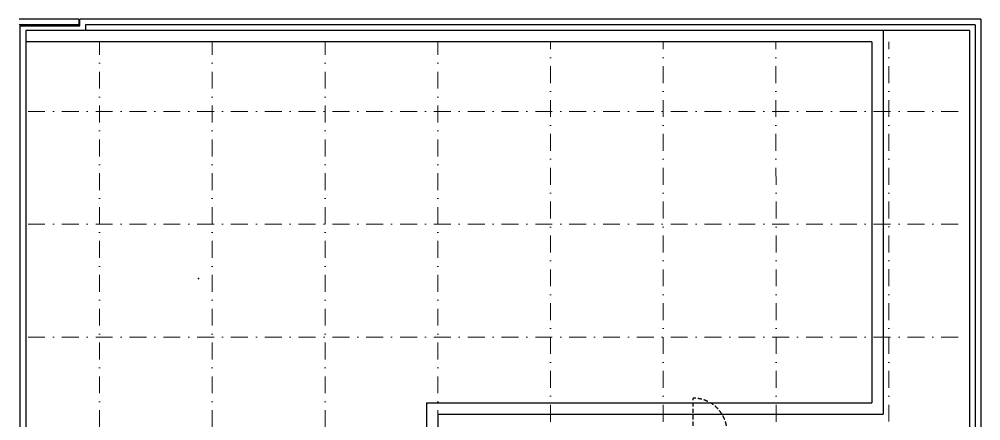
# Model space of a CAD drawing. Header units: millimetres. Extents: x -68474 to 336725, y -113450 to 40976.
# Drawn here: x 233363 to 258950, y 21075 to 31750 of the extents above; entities that cross this region are included whole.
import ezdxf

# ---------------------------------------------------------------- set-up
doc = ezdxf.new("R2010")
doc.units = ezdxf.units.MM
doc.header["$LTSCALE"] = 900
doc.linetypes.add('EC-7thFloor-s6152$0$DASHDOT', pattern=[1, 0.5, -0.25, 0, -0.25])
doc.linetypes.add('EC-7thFloor-s6152$0$HIDDEN2', pattern=[0.1875, 0.125, -0.0625])
for name, color, linetype in [('EC-7thFloor-s6152$0$-20', 1, 'Continuous'), ('EC-7thFloor-s6152$0$9', 1, 'Continuous'), ('EC-7thFloor-s6152$0$DRYWALL', 2, 'Continuous'), ('EC-7thFloor-s6152$0$E-DRAIN', 5, 'Continuous')]:
    doc.layers.add(name, color=color, linetype=linetype)
doc.layers.add('EC-7thFloor-s6152$0$EROOF', color=1, linetype='EC-7thFloor-s6152$0$DASHDOT', lineweight=15)

msp = doc.modelspace()

# ---------------------------------------------------------------- linework, layer by layer
at = {"flags": 128}
for points in [[(239756.00064, 31305.0907, 0, 0, 0), (238756.00064, 31305.0907, 100, 0, 0), (238356.00064, 31305.0907, 0, 0, 0)], [(239756.00064, 31305.0907, 0, 0, 0), (238756.00064, 31305.0907, 100, 0, 0), (238356.00064, 31305.0907, 0, 0, 0)], [(250385.83192, 31295.09581, 0, 0, 0), (251385.83192, 31295.09581, 100, 0, 0), (251785.83192, 31295.09581, 0, 0, 0)], [(250385.83192, 31295.09581, 0, 0, 0), (251385.83192, 31295.09581, 100, 0, 0), (251785.83192, 31295.09581, 0, 0, 0)], [(249589.64028, 21429.14873, 0, 0, 0), (250589.64028, 21429.14873, 100, 0, 0), (250989.64028, 21429.14873, 0, 0, 0)], [(249589.64028, 21429.14873, 0, 0, 0), (250589.64028, 21429.14873, 100, 0, 0), (250989.64028, 21429.14873, 0, 0, 0)]]:
    msp.add_lwpolyline(points, format="xyseb", dxfattribs=at)
at = {"elevation": -6124.32909, "flags": 128}
msp.add_lwpolyline([(256170.07871, 24333.89021, 0, 0, 0), (256170.07871, 25333.89021, 100, 0, 0), (256170.07871, 25733.89021, 0, 0, 0)], format="xyseb", dxfattribs=at)
msp.add_lwpolyline([(256170.07871, 24333.89021, 0, 0, 0), (256170.07871, 25333.89021, 100, 0, 0), (256170.07871, 25733.89021, 0, 0, 0)], format="xyseb", dxfattribs=at)
at = {"layer": 'EC-7thFloor-s6152$0$-20', "color": 144, "linetype": 'Continuous'}
msp.add_point((238133.75416, 24855.4), dxfattribs=at)
msp.add_point((238133.75416, 24855.4), dxfattribs=at)
msp.add_point((238133.75416, 24855.4), dxfattribs=at)
msp.add_point((238133.75416, 24855.4), dxfattribs=at)
msp.add_point((238133.75416, 24855.4), dxfattribs=at)
msp.add_point((238133.75416, 24855.4), dxfattribs=at)
at = {"layer": 'EC-7thFloor-s6152$0$9', "color": 1}
for q in [(235125, 31450.00542), (235125, 31450.00542), (258650, 18800.01083), (258650, 18800.01083)]:
    msp.add_line((258650, 31450.00542), q, dxfattribs=at)
at = {"layer": 'EC-7thFloor-s6152$0$9', "linetype": 'EC-7thFloor-s6152$0$HIDDEN2'}
msp.add_line((251299.99951, 20775.01083), (251299.76858, 21675.01083), dxfattribs=at)
msp.add_line((251299.99951, 20775.01083), (251299.76858, 21675.01083), dxfattribs=at)
msp.add_arc((251299.99951, 20775.01083), 900.00003, 0, 90.014701592, dxfattribs=at)
msp.add_arc((251299.99951, 20775.01083), 900.00003, 0, 90.014701592, dxfattribs=at)
at = {"layer": 'EC-7thFloor-s6152$0$DRYWALL'}
for p, q in [((234950, 31750.00542), (233362.6, 31750.00542)), ((234950, 31750.00542), (233362.6, 31750.00542)), ((234950, 31750.00542), (234950, 31600.00542)), ((234950, 31750.00542), (234950, 31600.00542)), ((258950, 31750.00542), (234975, 31750.00542)), ((234975, 31575.00542), (234975, 31750.00542)), ((258950, 31750.00542), (234975, 31750.00542)), ((234975, 31575.00542), (234975, 31750.00542)), ((258950, 31750.00542), (258950, 18800.00542)), ((258950, 31750.00542), (258950, 18800.00542)), ((234950, 31600.00542), (233362.6, 31600.00542)), ((234950, 31600.00542), (233362.6, 31600.00542)), ((233387.6, 17825), (233387.6, 31575.00542)), ((233387.6, 31575.00542), (234975, 31575.00542)), ((233387.6, 17825), (233387.6, 31575.00542)), ((233387.6, 31575.00542), (234975, 31575.00542)), ((258800, 31600.00542), (235125, 31600.00542)), ((235125, 31600.00542), (235125, 31450.00542)), ((258800, 31600.00542), (235125, 31600.00542)), ((235125, 31600.00542), (235125, 31450.00542)), ((258800, 31600.00542), (258800, 18800.00542)), ((258800, 31600.00542), (258800, 18800.00542)), ((235125, 31450.00542), (233537.6, 31450.00542)), ((233537.6, 31450.00542), (233537.6, 17675)), ((235125, 31450.00542), (233537.6, 31450.00542)), ((233537.6, 31450.00542), (233537.6, 17675))]:
    msp.add_line(p, q, dxfattribs=at)
at = {"layer": 'EC-7thFloor-s6152$0$E-DRAIN', "linetype": 'Continuous'}
for p, q in [((256350, 31450.00542), (256350, 21250.01083)), ((256350, 31450.00542), (256350, 21250.01083)), ((256050, 31150.00542), (233537.6, 31150.00542)), ((256050, 31150.00542), (233537.6, 31150.00542)), ((256050, 31150.00542), (256050, 21550.01083)), ((256050, 31150.00542), (256050, 21550.01083)), ((244200, 21550.01083), (244200, -17600)), ((244200, 21550.01083), (256050, 21550.01083)), ((244200, 21550.01083), (244200, -17600)), ((244200, 21550.01083), (256050, 21550.01083)), ((244500, 21250.01083), (244500, -17900)), ((244500, 21250.01083), (256350, 21250.01083)), ((244500, 21250.01083), (244500, -17900)), ((244500, 21250.01083), (256350, 21250.01083))]:
    msp.add_line(p, q, dxfattribs=at)
at = {"layer": 'EC-7thFloor-s6152$0$EROOF'}
for p, q in [((235500, -17799.9), (235500, 31150.00542)), ((235500, -17799.9), (235500, 31150.00542)), ((238500, -17799.9), (238500, 31150.00542)), ((238500, -17799.9), (238500, 31150.00542)), ((241500, -17799.9), (241500, 31150.00542)), ((241500, -17799.9), (241500, 31150.00542)), ((244500, -17799.9), (244500, 31150.00542)), ((244500, -17799.9), (244500, 31150.00542)), ((247503.00378, 19250.00542), (247500, 31150.00542)), ((247503.00378, 19250.00542), (247500, 31150.00542)), ((250503.00378, 19250.00542), (250500, 31150.00542)), ((250503.00378, 19250.00542), (250500, 31150.00542)), ((253503.05344, 19250.00542), (253500, 31150.00542)), ((253503.05344, 19250.00542), (253500, 31150.00542)), ((256503.05334, 19250.77519), (256500.0001, 31150.00542)), ((256503.05334, 19250.77519), (256500.0001, 31150.00542)), ((258350, 29300), (233537.6, 29300)), ((258350, 29300), (233537.6, 29300)), ((258350, 26300), (233537.6, 26300)), ((258350, 26300), (233537.6, 26300)), ((258350, 23300), (233537.6, 23300)), ((258350, 23300), (233537.6, 23300))]:
    msp.add_line(p, q, dxfattribs=at)

doc.saveas('drawing.dxf')
